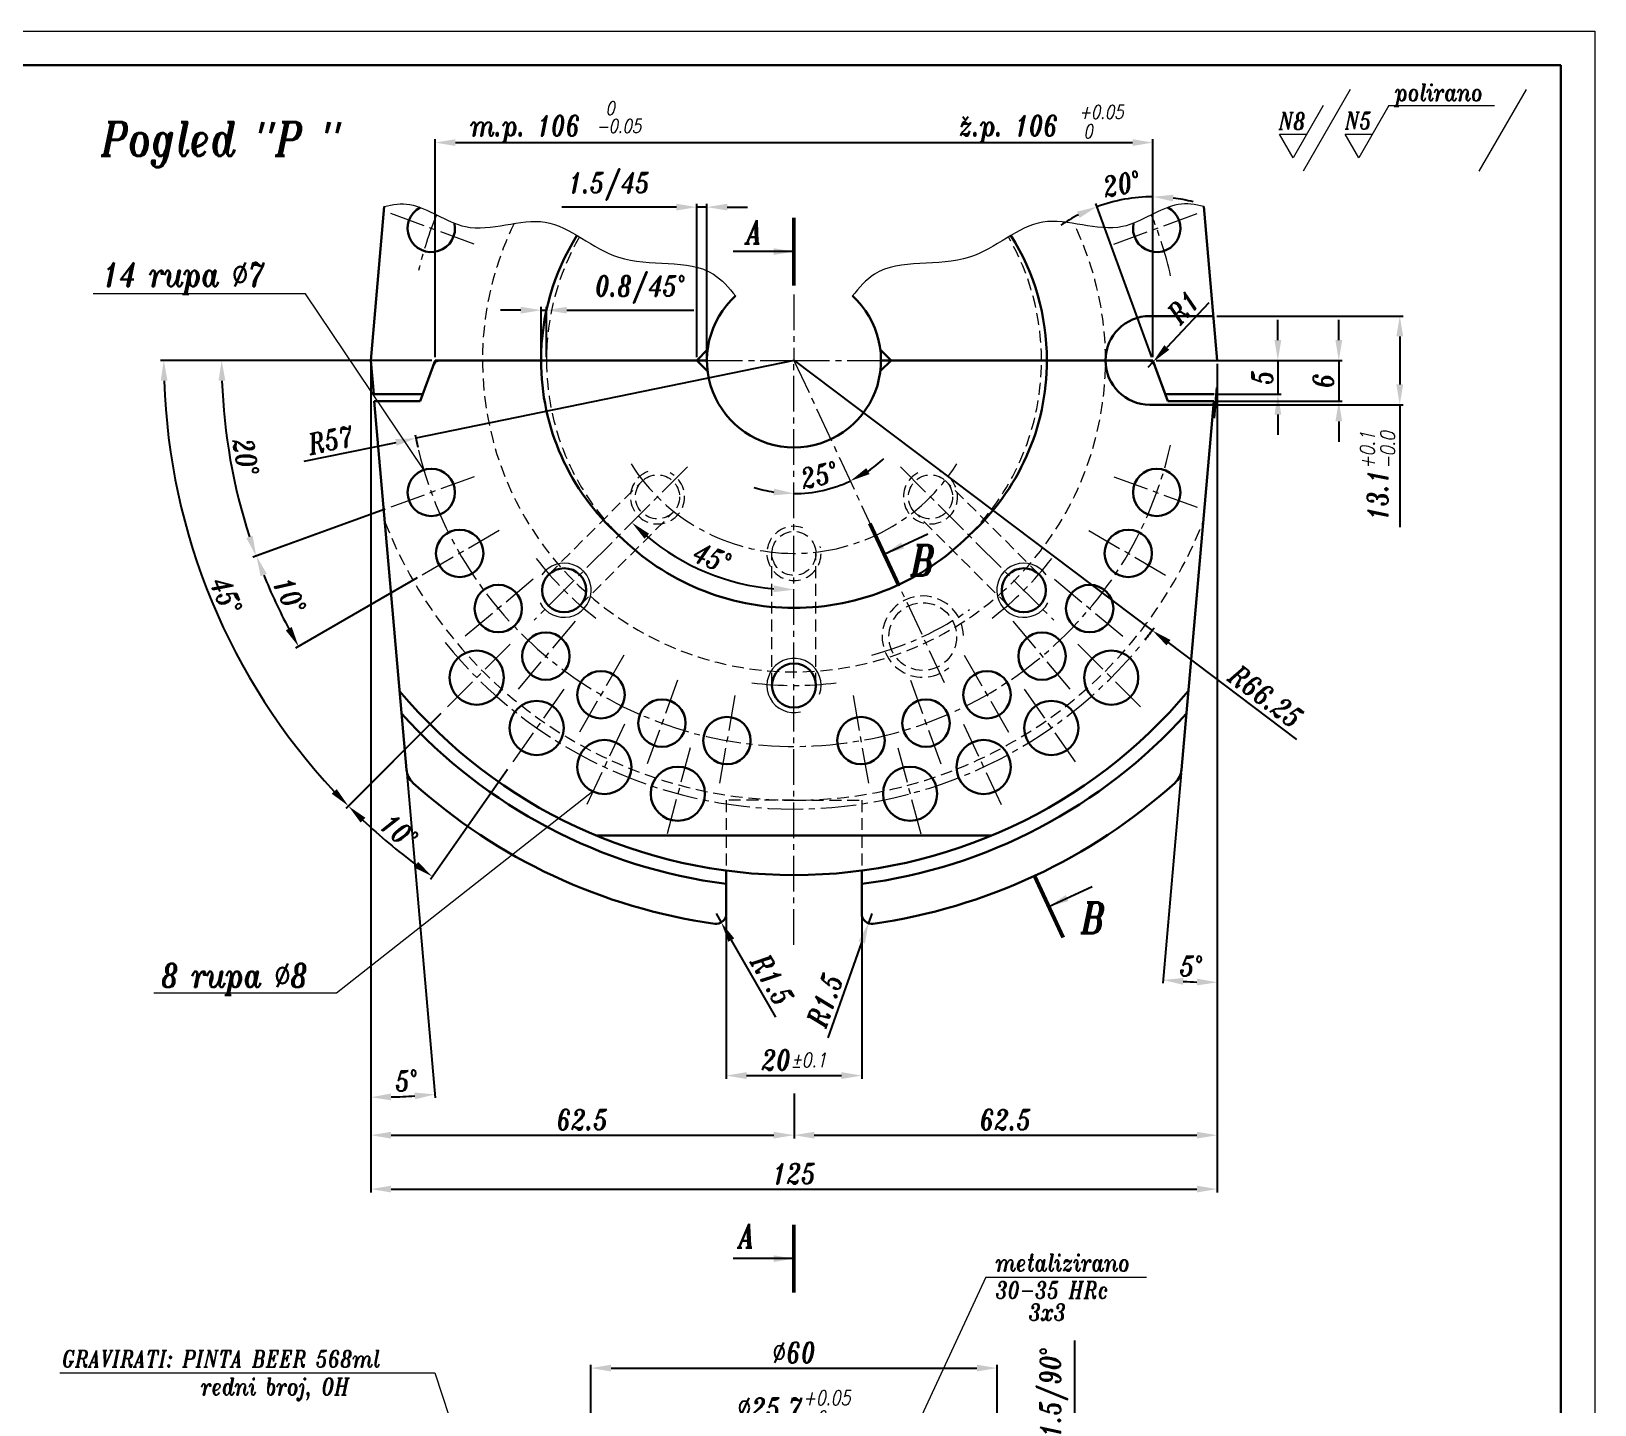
# Model space of a CAD drawing. Extents: x -234 to 1000, y -95 to 506.
# Drawn here: x 200.6 to 431.5, y 303.7 to 506.5 of the extents above; entities that cross this region are included whole.
import ezdxf

# ---------------------------------------------------------------- set-up
doc = ezdxf.new("R2010")
doc.units = 0
doc.header["$LTSCALE"] = 7
doc.header["$MEASUREMENT"] = 0
doc.linetypes.add('CENTER2', pattern=[1.125, 0.75, -0.125, 0.125, -0.125])
doc.linetypes.add('HIDDEN', pattern=[0.375, 0.25, -0.125])
doc.layers.get('0').update_dxf_attribs({"linetype": 'CONTINUOUS', "lineweight": 15})
for name, color, linetype, lineweight in [('1', 1, 'CENTER2', 15), ('2', 2, 'HIDDEN', 15), ('3', 3, 'CONTINUOUS', 30), ('4', 5, 'CONTINUOUS', 50)]:
    doc.layers.add(name, color=color, linetype=linetype, lineweight=lineweight)
doc.styles.add('ITALICT', font='ITALICT.shx', dxfattribs={"width": 0.8, "height": 3})
doc.dimstyles.get("Standard").update_dxf_attribs({"dimtxt": 3, "dimasz": 3, "dimexe": 0.5, "dimexo": 0.5, "dimgap": 0.8, "dimtad": 1, "dimdsep": 46, "dimtxsty": 'ITALICT', "dimcen": 0.09, "dimazin": 2, "dimtfac": 1, "dimtmove": 0, "dimatfit": 3, "dimfxl": 1, "dimtolj": 1, "dimtzin": 0, "dimarcsym": 0})

# ---------------------------------------------------------------- blocks, each defined once
blk = doc.blocks.new('*D5')
at = {"color": 0, "lineweight": -2, "transparency": 16777216}
for p, q in [((272.91, 465.28), (269.91, 465.28)), ((275.91, 458.36), (275.91, 465.78)), ((275.91, 465.28), (276.71, 465.28)), ((276.71, 458.36), (276.71, 465.78)), ((279.71, 465.28), (298.48, 465.28))]:
    blk.add_line(p, q, dxfattribs=at)
at = {"color": 0, "transparency": 16777216}
for points in [[(272.91, 465.78), (272.91, 464.78), (275.91, 465.28)], [(279.71, 465.78), (279.71, 464.78), (276.71, 465.28)]]:
    blk.add_solid(points, dxfattribs=at)
at = {"color": 0, "transparency": 16777216, "insert": (290.59, 468.37), "char_height": 3, "attachment_point": 5, "style": 'ITALICT'}
blk.add_mtext('\\A1;0.8/45%%d', dxfattribs=at)
blk = doc.blocks.new('*D6')
at = {"color": 0, "lineweight": -2, "transparency": 16777216}
for p, q in [((295.9, 480.5), (278.96, 480.5)), ((298.9, 458.36), (298.9, 481)), ((300.41, 480.5), (298.9, 480.5)), ((300.41, 458.36), (300.41, 481)), ((303.41, 480.5), (306.41, 480.5))]:
    blk.add_line(p, q, dxfattribs=at)
at = {"color": 0, "transparency": 16777216}
for points in [[(295.9, 481), (295.9, 480), (298.9, 480.5)], [(303.41, 481), (303.41, 480), (300.41, 480.5)]]:
    blk.add_solid(points, dxfattribs=at)
at = {"color": 0, "transparency": 16777216, "insert": (285.93, 483.59), "char_height": 3, "attachment_point": 5, "style": 'ITALICT'}
blk.add_mtext('\\A1;1.5/45', dxfattribs=at)
blk = doc.blocks.new('*D7')
at = {"color": 0, "lineweight": -2, "transparency": 16777216}
for p, q in [((384.71, 460.86), (384.71, 463.86)), ((366.76, 457.86), (385.21, 457.86)), ((384.71, 457.86), (384.71, 452.86)), ((375.82, 452.86), (385.21, 452.86)), ((384.71, 449.86), (384.71, 446.86))]:
    blk.add_line(p, q, dxfattribs=at)
at = {"color": 0, "transparency": 16777216}
for points in [[(384.21, 460.86), (385.21, 460.86), (384.71, 457.86)], [(384.21, 449.86), (385.21, 449.86), (384.71, 452.86)]]:
    blk.add_solid(points, dxfattribs=at)
at = {"color": 0, "transparency": 16777216, "insert": (382.41, 455.36), "char_height": 3, "attachment_point": 5, "rotation": 90, "style": 'ITALICT'}
blk.add_mtext('\\A1;5', dxfattribs=at)
blk = doc.blocks.new('*D8')
at = {"color": 0, "lineweight": -2, "transparency": 16777216}
for p, q in [((393.71, 460.86), (393.71, 463.86)), ((366.76, 457.86), (394.21, 457.86)), ((393.71, 457.86), (393.71, 451.86)), ((375.73, 451.86), (394.21, 451.86)), ((393.71, 448.86), (393.71, 445.86))]:
    blk.add_line(p, q, dxfattribs=at)
at = {"color": 0, "transparency": 16777216}
for points in [[(393.21, 460.86), (394.21, 460.86), (393.71, 457.86)], [(393.21, 448.86), (394.21, 448.86), (393.71, 451.86)]]:
    blk.add_solid(points, dxfattribs=at)
at = {"color": 0, "transparency": 16777216, "insert": (391.41, 454.86), "char_height": 3, "attachment_point": 5, "rotation": 90, "style": 'ITALICT'}
blk.add_mtext('\\A1;6', dxfattribs=at)
blk = doc.blocks.new('*D9')
at = {"color": 0, "lineweight": -2, "transparency": 16777216}
for p, q in [((250.76, 418.15), (250.76, 348.56)), ((256.09, 396.93), (260.28, 348.98))]:
    blk.add_line(p, q, dxfattribs=at)
blk.add_arc((250.76, 457.86), 108.8, 271.5799, 273.4201, dxfattribs=at)
at = {"color": 0, "transparency": 16777216}
for points in [[(253.76, 348.61), (253.75, 349.61), (250.76, 349.06)], [(257.21, 349.76), (257.28, 348.76), (260.24, 349.48)]]:
    blk.add_solid(points, dxfattribs=at)
at = {"color": 0, "transparency": 16777216, "insert": (256.08, 351.5), "char_height": 3, "attachment_point": 5, "rotation": 2.8646, "style": 'ITALICT'}
blk.add_mtext('\\A1;5°', dxfattribs=at)
blk = doc.blocks.new('*D10')
at = {"color": 0, "lineweight": -2, "transparency": 16777216}
for p, q in [((375.76, 418.01), (375.76, 365.53)), ((370.43, 396.93), (367.71, 365.89))]:
    blk.add_line(p, q, dxfattribs=at)
blk.add_arc((375.76, 457.86), 91.83, 266.8719, 268.1281, dxfattribs=at)
at = {"color": 0, "transparency": 16777216}
for points in [[(370.71, 365.67), (370.78, 366.67), (367.75, 366.38)], [(372.76, 366.58), (372.75, 365.58), (375.76, 366.03)]]:
    blk.add_solid(points, dxfattribs=at)
at = {"color": 0, "transparency": 16777216, "insert": (371.97, 368.41), "char_height": 3, "attachment_point": 5, "rotation": 357.5793, "style": 'ITALICT'}
blk.add_mtext('\\A1;5°', dxfattribs=at)
blk = doc.blocks.new('*D11')
at = {"color": 0, "lineweight": -2, "transparency": 16777216}
for p, q in [((250.76, 457.36), (250.76, 342.96)), ((313.26, 349.64), (313.26, 342.96)), ((253.76, 343.46), (310.26, 343.46))]:
    blk.add_line(p, q, dxfattribs=at)
at = {"color": 0, "transparency": 16777216}
for points in [[(253.76, 343.96), (253.76, 342.96), (250.76, 343.46)], [(310.26, 343.96), (310.26, 342.96), (313.26, 343.46)]]:
    blk.add_solid(points, dxfattribs=at)
at = {"color": 0, "transparency": 16777216, "insert": (282.01, 345.76), "char_height": 3, "attachment_point": 5, "style": 'ITALICT'}
blk.add_mtext('\\A1;62.5', dxfattribs=at)
blk = doc.blocks.new('*D12')
at = {"color": 0, "lineweight": -2, "transparency": 16777216}
for p, q in [((375.76, 381.53), (375.76, 342.96)), ((313.26, 349.64), (313.26, 342.96)), ((316.26, 343.46), (372.76, 343.46))]:
    blk.add_line(p, q, dxfattribs=at)
at = {"color": 0, "transparency": 16777216}
for points in [[(316.26, 343.96), (316.26, 342.96), (313.26, 343.46)], [(372.76, 343.96), (372.76, 342.96), (375.76, 343.46)]]:
    blk.add_solid(points, dxfattribs=at)
at = {"color": 0, "transparency": 16777216, "insert": (344.51, 345.76), "char_height": 3, "attachment_point": 5, "style": 'ITALICT'}
blk.add_mtext('\\A1;62.5', dxfattribs=at)
blk = doc.blocks.new('*D13')
at = {"color": 0, "lineweight": -2, "transparency": 16777216}
for p, q in [((250.76, 457.36), (250.76, 335)), ((375.76, 457.36), (375.76, 335)), ((253.76, 335.5), (372.76, 335.5))]:
    blk.add_line(p, q, dxfattribs=at)
at = {"color": 0, "transparency": 16777216}
for points in [[(253.76, 336), (253.76, 335), (250.76, 335.5)], [(372.76, 336), (372.76, 335), (375.76, 335.5)]]:
    blk.add_solid(points, dxfattribs=at)
at = {"color": 0, "transparency": 16777216, "insert": (313.26, 337.8), "char_height": 3, "attachment_point": 5, "style": 'ITALICT'}
blk.add_mtext('\\A1;125', dxfattribs=at)
blk = doc.blocks.new('*D14')
at = {"color": 0, "lineweight": -2, "transparency": 16777216}
for p, q in [((300.41, 291.53), (300.41, 300.4)), ((326.11, 291.53), (326.11, 300.4)), ((303.41, 299.9), (323.11, 299.9))]:
    blk.add_line(p, q, dxfattribs=at)
at = {"color": 0, "transparency": 16777216}
for points in [[(303.41, 300.4), (303.41, 299.4), (300.41, 299.9)], [(323.11, 300.4), (323.11, 299.4), (326.11, 299.9)]]:
    blk.add_solid(points, dxfattribs=at)
at = {"color": 0, "transparency": 16777216, "insert": (313.26, 303.19), "char_height": 3, "attachment_point": 5, "style": 'ITALICT'}
blk.add_mtext('\\A1;%%c25.7{}{\\H0.71x;\\C3;\\S+0.05^ -0;}', dxfattribs=at)
blk = doc.blocks.new('*D38')
at = {"color": 0, "lineweight": -2, "transparency": 16777216}
for p, q in [((283.26, 290.83), (283.26, 309.57)), ((343.26, 290.83), (343.26, 309.57)), ((286.26, 309.07), (340.26, 309.07))]:
    blk.add_line(p, q, dxfattribs=at)
at = {"color": 0, "transparency": 16777216}
for points in [[(286.26, 309.57), (286.26, 308.57), (283.26, 309.07)], [(340.26, 309.57), (340.26, 308.57), (343.26, 309.07)]]:
    blk.add_solid(points, dxfattribs=at)
at = {"color": 0, "transparency": 16777216, "insert": (313.26, 311.37), "char_height": 3, "attachment_point": 5, "style": 'ITALICT'}
blk.add_mtext('\\A1;%%c60', dxfattribs=at)
blk = doc.blocks.new('*D39')
at = {"color": 0, "lineweight": -2, "transparency": 16777216}
for p, q in [((354.72, 294.83), (354.72, 313.14)), ((354.72, 290.33), (354.72, 291.83)), ((343.76, 290.33), (355.22, 290.33)), ((354.72, 287.33), (354.72, 284.33))]:
    blk.add_line(p, q, dxfattribs=at)
at = {"color": 0, "transparency": 16777216}
for points in [[(354.22, 294.83), (355.22, 294.83), (354.72, 291.83)], [(354.22, 287.33), (355.22, 287.33), (354.72, 290.33)]]:
    blk.add_solid(points, dxfattribs=at)
at = {"color": 0, "transparency": 16777216, "insert": (351.63, 305.48), "char_height": 3, "attachment_point": 5, "rotation": 90, "style": 'ITALICT'}
blk.add_mtext('\\A1;1.5/90%%D', dxfattribs=at)
blk = doc.blocks.new('*D71')
at = {"color": 0, "lineweight": -2, "transparency": 16777216}
for p, q in [((301.76, 376.17), (302.51, 374.87)), ((310.6, 360.87), (304.01, 372.27))]:
    blk.add_line(p, q, dxfattribs=at)
at = {"color": 0, "transparency": 16777216}
blk.add_solid([(304.44, 372.52), (303.57, 372.02), (302.51, 374.87)], dxfattribs=at)
at = {"color": 0, "transparency": 16777216, "insert": (310.04, 366.42), "char_height": 3, "attachment_point": 5, "rotation": 300.0226, "style": 'ITALICT'}
blk.add_mtext('\\A1;R1.5', dxfattribs=at)
blk = doc.blocks.new('*D72')
at = {"color": 0, "lineweight": -2, "transparency": 16777216}
for p, q in [((303.26, 375.67), (303.26, 351.76)), ((323.26, 375.67), (323.26, 351.76)), ((306.26, 352.26), (320.26, 352.26))]:
    blk.add_line(p, q, dxfattribs=at)
at = {"color": 0, "transparency": 16777216}
for points in [[(306.26, 352.76), (306.26, 351.76), (303.26, 352.26)], [(320.26, 352.76), (320.26, 351.76), (323.26, 352.26)]]:
    blk.add_solid(points, dxfattribs=at)
at = {"color": 0, "transparency": 16777216, "insert": (313.26, 354.56), "char_height": 3, "attachment_point": 5, "style": 'ITALICT'}
blk.add_mtext('\\A1;20{}{\\H0.71x;\\C3;%%p0.1}', dxfattribs=at)
blk = doc.blocks.new('*D73')
at = {"color": 0, "lineweight": -2, "transparency": 16777216}
for p, q in [((324.76, 376.17), (324.26, 374.76)), ((318.32, 357.86), (323.26, 371.93))]:
    blk.add_line(p, q, dxfattribs=at)
at = {"color": 0, "transparency": 16777216}
blk.add_solid([(322.79, 372.09), (323.73, 371.76), (324.26, 374.76)], dxfattribs=at)
at = {"color": 0, "transparency": 16777216, "insert": (317.83, 363.42), "char_height": 3, "attachment_point": 5, "rotation": 70.6253, "style": 'ITALICT'}
blk.add_mtext('\\A1;R1.5', dxfattribs=at)
blk = doc.blocks.new('*D78')
at = {"color": 0, "lineweight": -2, "transparency": 16777216}
for p, q in [((313.26, 457.86), (366.17, 417.99)), ((387.51, 401.91), (368.56, 416.19))]:
    blk.add_line(p, q, dxfattribs=at)
blk.add_arc((313.26, 457.86), 66.25, 321.4891, 323.4317, dxfattribs=at)
at = {"color": 0, "transparency": 16777216}
blk.add_solid([(368.86, 416.59), (368.26, 415.79), (366.17, 417.99)], dxfattribs=at)
at = {"color": 0, "transparency": 16777216, "insert": (382.92, 408.25), "char_height": 3, "attachment_point": 5, "rotation": 322.9993, "style": 'ITALICT'}
blk.add_mtext('\\A1;R66.25', dxfattribs=at)
blk = doc.blocks.new('*D80')
at = {"color": 0, "lineweight": -2, "transparency": 16777216}
blk.add_arc((313.26, 457.86), 33.86, 230.0784, 264.9216, dxfattribs=at)
at = {"color": 0, "transparency": 16777216}
for points in [[(291.19, 431.53), (291.87, 432.27), (289.31, 433.92)], [(310.28, 424.64), (310.24, 423.64), (313.26, 424.01)]]:
    blk.add_solid(points, dxfattribs=at)
at = {"color": 0, "transparency": 16777216, "insert": (301.18, 428.71), "char_height": 3, "attachment_point": 5, "rotation": 337.5, "style": 'ITALICT'}
blk.add_mtext('\\A1;45°', dxfattribs=at)
blk = doc.blocks.new('*D81')
at = {"color": 0, "lineweight": -2, "transparency": 16777216}
for p, q in [((313.26, 457.86), (257.43, 446.37)), ((240.95, 442.98), (254.49, 445.76))]:
    blk.add_line(p, q, dxfattribs=at)
blk.add_arc((313.26, 457.86), 57, 191.1324, 192.9601, dxfattribs=at)
at = {"color": 0, "transparency": 16777216}
blk.add_solid([(254.39, 446.25), (254.59, 445.27), (257.43, 446.37)], dxfattribs=at)
at = {"color": 0, "transparency": 16777216, "insert": (244.86, 446.13), "char_height": 3, "attachment_point": 5, "rotation": 11.635, "style": 'ITALICT'}
blk.add_mtext('\\A1;R57', dxfattribs=at)
blk = doc.blocks.new('*D82')
at = {"color": 0, "lineweight": -2, "transparency": 16777216}
for p, q in [((259.76, 457.86), (219.7, 457.86)), ((261.11, 405.72), (247.11, 391.71))]:
    blk.add_line(p, q, dxfattribs=at)
blk.add_arc((313.26, 457.86), 93.05, 181.8473, 223.1527, dxfattribs=at)
at = {"color": 0, "transparency": 16777216}
for points in [[(219.75, 454.86), (220.75, 454.87), (220.2, 457.86)], [(245.73, 394.57), (245.01, 393.87), (247.46, 392.07)]]:
    blk.add_solid(points, dxfattribs=at)
at = {"color": 0, "transparency": 16777216, "insert": (229.41, 423.14), "char_height": 3, "attachment_point": 5, "rotation": 292.5, "style": 'ITALICT'}
blk.add_mtext('\\A1;45°', dxfattribs=at)
blk = doc.blocks.new('*D83')
at = {"color": 0, "lineweight": -2, "transparency": 16777216}
for p, q in [((252.88, 435.89), (233.41, 428.8)), ((257.61, 425.74), (239.67, 415.38))]:
    blk.add_line(p, q, dxfattribs=at)
blk.add_arc((313.26, 457.86), 84.47, 202.035, 207.965, dxfattribs=at)
at = {"color": 0, "transparency": 16777216}
for points in [[(234.49, 426), (235.42, 426.35), (233.88, 428.98)], [(239.09, 418.5), (238.21, 418.01), (240.1, 415.63)]]:
    blk.add_solid(points, dxfattribs=at)
at = {"color": 0, "transparency": 16777216, "insert": (238.79, 423.14), "char_height": 3, "attachment_point": 5, "rotation": 295, "style": 'ITALICT'}
blk.add_mtext('\\A1;10°', dxfattribs=at)
blk = doc.blocks.new('*D84')
at = {"color": 0, "lineweight": -2, "transparency": 16777216}
for p, q in [((259.76, 457.86), (228.24, 457.86)), ((252.88, 435.89), (233.37, 428.79))]:
    blk.add_line(p, q, dxfattribs=at)
blk.add_arc((313.26, 457.86), 84.52, 182.0339, 197.9661, dxfattribs=at)
at = {"color": 0, "transparency": 16777216}
for points in [[(228.29, 454.86), (229.29, 454.87), (228.74, 457.86)], [(233.33, 431.96), (232.39, 431.63), (233.84, 428.96)]]:
    blk.add_solid(points, dxfattribs=at)
at = {"color": 0, "transparency": 16777216, "insert": (232.29, 443.59), "char_height": 3, "attachment_point": 5, "rotation": 280, "style": 'ITALICT'}
blk.add_mtext('\\A1;20°', dxfattribs=at)
blk = doc.blocks.new('*D85')
at = {"color": 0, "lineweight": -2, "transparency": 16777216}
for p, q in [((261.11, 405.72), (247.1, 391.71)), ((270.95, 397.45), (259.6, 381.23))]:
    blk.add_line(p, q, dxfattribs=at)
blk.add_arc((313.26, 457.86), 93.06, 226.8472, 233.1528, dxfattribs=at)
at = {"color": 0, "transparency": 16777216}
for points in [[(249.26, 389.62), (249.96, 390.34), (247.46, 392.06)], [(257.75, 383.8), (257.16, 382.99), (259.88, 381.64)]]:
    blk.add_solid(points, dxfattribs=at)
at = {"color": 0, "transparency": 16777216, "insert": (254.92, 388.34), "char_height": 3, "attachment_point": 5, "rotation": 320, "style": 'ITALICT'}
blk.add_mtext('\\A1;10°', dxfattribs=at)
blk = doc.blocks.new('*D87')
at = {"color": 0, "lineweight": -2, "transparency": 16777216}
for start, end in [(303.752, 312.5041), (252.4959, 261.248), (270, 295)]:
    blk.add_arc((313.26, 457.86), 19.66, start, end, dxfattribs=at)
at = {"color": 0, "transparency": 16777216}
for points in [[(324.42, 441.08), (323.93, 441.96), (321.56, 440.05)], [(310.3, 438.93), (310.23, 437.94), (313.26, 438.21)]]:
    blk.add_solid(points, dxfattribs=at)
at = {"color": 0, "transparency": 16777216, "insert": (317.01, 440.92), "char_height": 3, "attachment_point": 5, "rotation": 12.5, "style": 'ITALICT'}
blk.add_mtext('\\A1;25°', dxfattribs=at)
blk = doc.blocks.new('*D89')
at = {"color": 0, "lineweight": -2, "transparency": 16777216}
for p, q in [((260.26, 458.36), (260.26, 490.53)), ((263.26, 490.03), (363.26, 490.03)), ((366.26, 458.36), (366.26, 490.53))]:
    blk.add_line(p, q, dxfattribs=at)
at = {"color": 0, "transparency": 16777216}
for points in [[(263.26, 490.53), (263.26, 489.53), (260.26, 490.03)], [(363.26, 490.53), (363.26, 489.53), (366.26, 490.03)]]:
    blk.add_solid(points, dxfattribs=at)
blk = doc.blocks.new('*D90')
at = {"color": 0, "lineweight": -2, "transparency": 16777216}
for p, q in [((366.26, 458.86), (366.26, 482.52)), ((366.09, 458.33), (357.82, 481.04))]:
    blk.add_line(p, q, dxfattribs=at)
for start, end in [(90, 110), (75.7601, 82.8801), (117.1199, 124.2399)]:
    blk.add_arc((366.26, 457.86), 24.16, start, end, dxfattribs=at)
at = {"color": 0, "transparency": 16777216}
for points in [[(355.04, 479.82), (355.44, 478.91), (357.99, 480.57)], [(369.22, 481.34), (369.28, 482.33), (366.26, 482.02)]]:
    blk.add_solid(points, dxfattribs=at)
at = {"color": 0, "transparency": 16777216, "insert": (361.66, 483.92), "char_height": 3, "attachment_point": 5, "rotation": 10, "style": 'ITALICT'}
blk.add_mtext('\\A1;20°', dxfattribs=at)
blk = doc.blocks.new('*D91')
at = {"color": 0, "lineweight": -2, "transparency": 16777216}
for p, q in [((374.53, 466.35), (368.3, 459.77)), ((365.56, 456.86), (366.24, 457.59))]:
    blk.add_line(p, q, dxfattribs=at)
at = {"color": 0, "transparency": 16777216}
blk.add_solid([(367.94, 460.11), (368.67, 459.43), (366.24, 457.59)], dxfattribs=at)
at = {"color": 0, "transparency": 16777216, "insert": (370.78, 465.73), "char_height": 3, "attachment_point": 5, "rotation": 46.5881, "style": 'ITALICT'}
blk.add_mtext('\\A1;R1', dxfattribs=at)
blk = doc.blocks.new('*D95')
at = {"color": 0, "lineweight": -2, "transparency": 16777216}
for p, q in [((375.68, 464.41), (403.21, 464.41)), ((402.71, 461.41), (402.71, 454.31)), ((375.68, 451.31), (403.21, 451.31)), ((402.71, 451.31), (402.71, 433.22))]:
    blk.add_line(p, q, dxfattribs=at)
at = {"color": 0, "transparency": 16777216}
for points in [[(402.21, 461.41), (403.21, 461.41), (402.71, 464.41)], [(402.21, 454.31), (403.21, 454.31), (402.71, 451.31)]]:
    blk.add_solid(points, dxfattribs=at)
at = {"color": 0, "transparency": 16777216, "insert": (399.43, 440.77), "char_height": 3, "attachment_point": 5, "rotation": 90, "style": 'ITALICT'}
blk.add_mtext('\\A1;13.1{}{\\H0.71x;\\C3;\\S+0.1^ -0.0;}', dxfattribs=at)

msp = doc.modelspace()

# ---------------------------------------------------------------- linework, layer by layer
for p, q in [((11.4997, 506.465), (431.4997, 506.465)), ((431.4997, 506.465), (431.4997, -94.1371)), ((395.4085, 497.8472), (388.4458, 485.7876)), ((421.3667, 497.8472), (414.4041, 485.7876)), ((391.4161, 495.5105), (386.958, 487.7888)), ((401.1053, 495.5105), (396.6472, 487.7888)), ((401.1053, 495.5105), (416.6824, 495.5105)), ((384.9544, 491.259), (388.9615, 491.259)), ((386.958, 487.7888), (384.9544, 491.259)), ((394.6436, 491.259), (398.6507, 491.259)), ((396.6472, 487.7888), (394.6436, 491.259)), ((241.1145, 467.6984), (209.7765, 467.6984)), ((258.5981, 441.694), (241.1145, 467.6984)), ((250.7561, 457.865), (250.7561, 418.6483)), ((375.7561, 454.3523), (375.7561, 414.9993)), ((283.5671, 394.1969), (245.7004, 364.4081)), ((245.7004, 364.4081), (218.7365, 364.4081)), ((341.5993, 322.4954), (327.3228, 291.8253)), ((341.5993, 322.4954), (365.3201, 322.4954)), ((204.8304, 308.3703), (260.2041, 308.3703)), ((260.2041, 308.3703), (265.6926, 291.8253))]:
    msp.add_line(p, q)
for centre, start, end in [((279.315, 423.9238), 207.865895, 144.963168), ((347.1972, 423.9238), 35.036832, 332.134105), ((313.2561, 409.865), 341.325184, 283.935126)]:
    msp.add_arc(centre, 4, start, end)
for points in [[(252.7422, 480.5667), (254.0146, 480.931), (258.0521, 481.4069), (265.3685, 475.3038), (277.1506, 480.946), (287.2186, 470.3957), (299.4295, 473.4732), (303.6545, 468.61), (304.659, 467.3481)], [(373.7699, 480.5667), (372.4976, 480.931), (368.4601, 481.4069), (361.1436, 475.3038), (349.3616, 480.946), (339.2936, 470.3957), (327.0826, 473.4732), (322.8576, 468.61), (321.8532, 467.3481)]]:
    msp.add_open_spline(points, degree=3, knots=[6.18877412, 6.18877412, 6.18877412, 6.18877412, 10.19233428, 19.02754614, 30.83272001, 42.82688375, 57.10100396, 61.74519363, 61.74519363, 61.74519363, 61.74519363])
at = {"layer": '1'}
for p, q in [((266.0365, 475.0515), (253.3507, 479.6688)), ((360.4756, 475.0515), (373.1615, 479.6688)), ((313.2561, 467.5896), (313.2561, 457.865)), ((300.4061, 457.865), (313.2561, 457.865)), ((313.2561, 371.5716), (313.2561, 457.865)), ((313.2561, 457.865), (326.1061, 457.865)), ((313.2561, 457.865), (335.6548, 409.8307)), ((297.523, 442.1318), (274.8955, 419.5044)), ((328.9892, 442.1318), (351.6166, 419.5044)), ((266.0365, 440.6785), (253.3507, 436.0612)), ((360.4756, 440.6785), (373.1615, 436.0612)), ((269.7383, 432.74), (258.047, 425.99)), ((356.7739, 432.74), (368.4652, 425.99)), ((274.7623, 425.5649), (264.4207, 416.8873)), ((351.7498, 425.5649), (362.0914, 416.8873)), ((280.956, 419.3712), (272.2784, 409.0296)), ((345.5562, 419.3712), (354.2338, 409.0296)), ((271.36, 415.9689), (261.4605, 406.0694)), ((355.1522, 415.9689), (365.0516, 406.0694)), ((288.1311, 414.3472), (281.3811, 402.6559)), ((338.3811, 414.3472), (345.1311, 402.6559)), ((279.2717, 409.3302), (271.2416, 397.8621)), ((296.0696, 410.6454), (291.4523, 397.9596)), ((330.4426, 410.6454), (335.0599, 397.9596)), ((347.2405, 409.3302), (355.2705, 397.8621)), ((304.5303, 408.3784), (302.186, 395.0835)), ((321.9819, 408.3784), (324.3261, 395.0835)), ((288.2159, 404.1662), (282.2993, 391.4779)), ((338.2962, 404.1662), (344.0843, 391.7535)), ((297.921, 400.6339), (294.2976, 387.1109)), ((328.5911, 400.6339), (332.2146, 387.1109))]:
    msp.add_line(p, q, dxfattribs=at)
for radius, start, end in [(57, 157.848832, 166.537272), (57, 12.670261, 22.151168), (57, 193.462728, 347.329739), (28.5, 212.409821, 327.590179), (48, 217.534332, 232.465668), (48, 307.534332, 322.465668), (45, 284.800622, 305.199378), (66.25, 218.943287, 321.056713), (48, 262.534332, 277.465668)]:
    msp.add_arc((313.2561, 457.865), radius, start, end, dxfattribs=at)
at = {"layer": '2'}
for p, q in [((277.0947, 426.2998), (290.9369, 440.142)), ((349.4174, 426.2998), (335.5753, 440.142)), ((281.6909, 421.7036), (295.5331, 435.5458)), ((344.8212, 421.7036), (330.9791, 435.5458)), ((310.0061, 409.9751), (310.0061, 429.5509)), ((316.5061, 409.9751), (316.5061, 429.5509)), ((303.2561, 392.915), (303.2561, 382.5257)), ((313.2561, 392.915), (303.2561, 392.915)), ((313.2561, 392.915), (323.2561, 392.915)), ((323.2561, 392.915), (323.2561, 382.5257))]:
    msp.add_line(p, q, dxfattribs=at)
for centre, radius in [((293.1035, 437.7124), 3.25), ((333.4086, 437.7124), 3.25), ((313.2561, 429.365), 3.25), ((332.2739, 417.0811), 5)]:
    msp.add_circle(centre, radius, dxfattribs=at)
for centre, radius, start, end in [((313.2561, 457.865), 46, 153.920704, 26.079296), ((313.2561, 457.865), 36.55, 150.059777, 180.000005), ((313.2561, 457.865), 36.55, 359.999995, 29.940223), ((313.2561, 457.865), 36.55, 179.999995, 224.999994), ((313.2561, 457.865), 36.55, 315.000002, 0.000001), ((293.1035, 437.7124), 4, 111.211658, 62.343815), ((333.4086, 437.7124), 4, 117.656185, 68.788342), ((313.2561, 457.865), 64.95, 201.540868, 338.459132), ((313.2561, 429.365), 4, 70.961933, 14.886469), ((332.2739, 417.0811), 6, 1.763258, 309.79535)]:
    msp.add_arc(centre, radius, start, end, dxfattribs=at)
at = {"layer": '3'}
for p, q in [((31.4997, 501.465), (426.4997, 501.465)), ((426.4997, 501.465), (426.4997, -89.1371)), ((252.7422, 480.5667), (250.7561, 457.865)), ((373.7699, 480.5667), (375.7561, 457.865)), ((365.8061, 464.415), (375.183, 464.415)), ((298.9045, 457.865), (300.5063, 459.4668)), ((327.6077, 457.865), (326.0058, 459.4668)), ((251.1935, 452.865), (250.7561, 457.865)), ((260.2561, 457.865), (258.0723, 451.865)), ((300.4061, 457.865), (260.2561, 457.865)), ((298.9045, 457.865), (300.5063, 456.2631)), ((327.6077, 457.865), (326.0058, 456.2631)), ((326.1061, 457.865), (366.2561, 457.865)), ((366.2561, 457.865), (368.4399, 451.865)), ((258.4362, 452.865), (251.1935, 452.865)), ((368.0759, 452.865), (375.3186, 452.865)), ((375.3186, 449.3523), (375.7123, 453.8523)), ((256.0434, 397.4309), (251.281, 451.865)), ((258.0723, 451.865), (251.281, 451.865)), ((365.8061, 451.315), (375.183, 451.315)), ((368.4399, 451.865), (375.2312, 451.865)), ((370.4688, 397.4309), (375.2311, 451.865)), ((284.0161, 387.715), (342.4961, 387.715)), ((303.2561, 376.1704), (303.2561, 382.5257)), ((323.2561, 376.1704), (323.2561, 382.5257))]:
    msp.add_line(p, q, dxfattribs=at)
for centre, radius in [((259.6936, 438.3698), 3.5), ((366.8186, 438.3698), 3.5), ((263.8926, 429.365), 3.5), ((362.6195, 429.365), 3.5), ((279.315, 423.9238), 3.25), ((347.1972, 423.9238), 3.25), ((269.5915, 421.2261), 3.5), ((356.9206, 421.2261), 3.5), ((276.6172, 414.2004), 3.5), ((349.895, 414.2004), 3.5), ((266.4103, 411.0192), 4), ((360.1019, 411.0192), 4), ((284.7561, 408.5015), 3.5), ((313.2561, 409.865), 3.25), ((341.7561, 408.5015), 3.5), ((275.2566, 403.5962), 4), ((293.7609, 404.3025), 3.5), ((332.7512, 404.3025), 3.5), ((351.2555, 403.5962), 4), ((303.3581, 401.7309), 3.5), ((323.154, 401.7309), 3.5), ((285.2576, 397.8221), 4), ((341.2545, 397.8221), 4), ((296.1093, 393.8724), 4), ((330.4028, 393.8724), 4)]:
    msp.add_circle(centre, radius, dxfattribs=at)
for centre, radius, start, end in [((259.6936, 477.3601), 3.5, 118.012771, 12.606656), ((366.8186, 477.3601), 3.5, 167.393344, 61.987229), ((310.6868, 457.865), 34.7807, 147.935389, 180), ((315.8253, 457.865), 34.7807, 359.999997, 32.064607), ((313.2561, 457.865), 12.85, 132.194324, 47.805676), ((365.8061, 457.865), 6.55, 90, 270), ((260.9563, 456.865), 1, 89.999994, 160), ((310.6868, 457.865), 34.7807, 179.999996, 227.994153), ((315.8253, 457.865), 34.7807, 312.005843, 360), ((365.5559, 456.865), 1, 20, 90), ((313.2561, 457.865), 76, 219.991307, 320.008693), ((313.2561, 457.865), 77.95, 221.98958, 262.629363), ((313.2561, 457.865), 77.95, 277.370637, 318.01042), ((259.032, 397.6924), 3, 185, 227.976639), ((367.4802, 397.6924), 3, 312.023361, 355), ((313.2561, 457.865), 84, 227.976639, 261.987222), ((313.2561, 457.865), 84, 278.012778, 312.023361), ((301.7561, 376.1704), 1.5, 261.987222, 0), ((324.7561, 376.1704), 1.5, 180, 278.012778)]:
    msp.add_arc(centre, radius, start, end, dxfattribs=at)
at = {"layer": '3', "color": 3}
msp.add_arc((313.2561, 457.865), 36.55, 224.999994, 315.000107, dxfattribs=at)
at = {"layer": '4'}
for p, q in [((313.2561, 478.9334), (313.2561, 468.9334)), ((328.7028, 424.7394), (324.4766, 433.8025)), ((352.9822, 372.6721), (348.756, 381.7351)), ((313.2561, 330.2306), (313.2561, 320.2306))]:
    msp.add_line(p, q, dxfattribs=at)

# ---------------------------------------------------------------- texts
at = {"style": 'ITALICT', "width": 0.8}
for s, height, p in [('polirano', 2.5, (401.9899, 496.1786)), ('  0', 2, (283.2252, 494.1071)), ('+0.05', 2, (355.3313, 493.555)), ('N8', 2.5, (384.8603, 491.9571)), ('N5', 2.5, (394.6382, 492.0016)), ('Pogled "P "', 5, (210.9449, 488.0676)), ('m.p. 106', 3, (265.4603, 491.0418)), ('-0.05', 2, (284.1031, 491.4682)), ('ž.p. 106', 3, (337.5546, 491.0418)), ('  0', 2, (353.794, 490.6778)), ('A', 3.5, (306.2121, 475.0588)), ('14 rupa %%C7', 3.5, (211.0791, 468.7996)), ('B', 4.5, (330.4487, 426.081)), ('B', 4.5, (355.6032, 373.3018)), ('8 rupa %%C8', 3.5, (219.8481, 365.2977)), ('A', 3.5, (305.0887, 326.8508)), ('metalizirano', 2.5, (343.0227, 323.3812)), ('30-35 HRc', 2.5, (343.0227, 319.3336)), ('3x3', 2.5, (347.9335, 316.0752)), ('GRAVIRATI: PINTA BEER 568ml', 2.5, (205.2044, 309.1862)), ('redni broj, OH', 2.5, (225.681, 305.0855))]:
    msp.add_text(s, height=height, dxfattribs=at).set_placement(p)

# ---------------------------------------------------------------- dimensions: what is measured, and where the dimension line sits
for base, p1, p2, text, picture, middle in [((366.2561, 490.0276), (260.2561, 457.865), (366.2561, 457.865), ' ', '*D89', (313.2561, 490.0276)), ((298.9045, 480.5002), (300.4061, 457.865), (298.9045, 457.865), '1.5/45', '*D6', (285.933, 483.5859)), ((276.7061, 465.2818), (275.9061, 457.865), (276.7061, 457.865), '0.8/45%%d', '*D5', (290.5918, 468.3675)), ((343.2561, 309.0656), (283.2561, 290.3253), (343.2561, 290.3253), '%%c<>', '*D38', (313.2561, 311.3656))]:
    dim = msp.add_linear_dim(base=base, p1=p1, p2=p2, text=text, dimstyle='Standard')
    dim.commit()
    dim.dimension.update_dxf_attribs({"geometry": picture, "text_midpoint": middle})
for base, line1, line2, picture, middle in [((363.4516, 481.8588), ((366.2561, 457.865), (366.2561, 458.365)), ((366.2561, 457.865), (368.4399, 451.865)), '*D90', (361.6618, 483.9202)), ((223.3751, 433.7814), ((300.4561, 457.865), (260.2561, 457.865)), ((271.36, 415.9689), (261.4605, 406.0694)), '*D82', (229.4125, 423.1358)), ((229.3101, 448.0531), ((300.4561, 457.865), (260.2561, 457.865)), ((266.0365, 440.6785), (253.3507, 436.0612)), '*D84', (232.2877, 443.5881)), ((296.327, 428.543), ((297.523, 442.1318), (274.8955, 419.5044)), ((313.2561, 371.5716), (313.2561, 457.865)), '*D80', (301.1793, 428.709)), ((316.1053, 438.4138), ((313.2561, 371.5716), (313.2561, 457.865)), ((313.2561, 457.865), (335.6548, 409.8307)), '*D87', (317.0132, 440.9177)), ((235.6958, 424.4087), ((269.7383, 432.74), (258.047, 425.99)), ((266.0365, 440.6785), (253.3507, 436.0612)), '*D83', (238.7862, 423.1391)), ((251.3933, 388.3504), ((279.2717, 409.3302), (271.2416, 397.8621)), ((271.36, 415.9689), (261.4605, 406.0694)), '*D85', (254.9197, 388.3424))]:
    dim = msp.add_angular_dim_2l(base=base, line1=line1, line2=line2, dimstyle='Standard')
    dim.commit()
    dim.dimension.update_dxf_attribs({"geometry": picture, "text_midpoint": middle})
for center, mpoint, picture, middle in [((365.5559, 456.865), (366.2431, 457.5914), '*D91', (370.7771, 465.7307)), ((301.7561, 376.1704), (302.5066, 374.8717), '*D71', (310.0446, 366.4241))]:
    dim = msp.add_radius_dim(center=center, mpoint=mpoint, dimstyle='Standard')
    dim.commit()
    dim.dimension.update_dxf_attribs({"geometry": picture, "text_midpoint": middle})
dim = msp.add_linear_dim(base=(402.7113, 451.315), p1=(375.183, 464.415), p2=(375.183, 451.315), angle=90, text='<>{}{\\H0.71x;\\C3;\\S+0.1^ -0.0;}', dimstyle='Standard', override={"dimtp": 0.1, "dimtm": 0, "dimtdec": 1, "dimtzin": 0})
dim.commit()
dim.dimension.update_dxf_attribs({"geometry": '*D95', "text_midpoint": (402.7113, 440.7653), "dimtype": 160})
dim = msp.add_linear_dim(base=(384.7113, 452.865), p1=(366.2561, 457.865), p2=(375.3186, 452.865), angle=90, dimstyle='Standard', override={"dimtmove": 0})
dim.commit()
dim.dimension.update_dxf_attribs({"geometry": '*D7', "text_midpoint": (382.4113, 455.365)})
dim = msp.add_linear_dim(base=(393.7113, 451.865), p1=(366.2561, 457.865), p2=(375.2311, 451.865), angle=90, dimstyle='Standard', override={"dimtmove": 0})
dim.commit()
dim.dimension.update_dxf_attribs({"geometry": '*D8', "text_midpoint": (393.7113, 454.865), "dimtype": 160})
for center, mpoint, picture, middle in [((313.2561, 457.865), (257.4273, 446.3694), '*D81', (245.3197, 443.8764)), ((313.2561, 457.865), (366.1652, 417.9941), '*D78', (381.536, 406.411)), ((324.7561, 376.1704), (324.2585, 374.7554), '*D73', (320.0045, 362.6584))]:
    dim = msp.add_radius_dim(center=center, mpoint=mpoint, dimstyle='Standard')
    dim.commit()
    dim.dimension.update_dxf_attribs({"geometry": picture, "text_midpoint": middle, "dimtype": 164})
for base, line1, line2, picture, middle in [((253.9205, 349.1104), ((256.0434, 397.4309), (250.7561, 457.865)), ((250.7561, 457.865), (250.7561, 418.6483)), '*D9', (256.1936, 349.2004)), ((370.4166, 366.1902), ((370.4688, 397.4309), (375.7123, 457.365)), ((375.7561, 457.865), (375.7561, 418.512)), '*D10', (371.8775, 366.1168))]:
    dim = msp.add_angular_dim_2l(base=base, line1=line1, line2=line2, dimstyle='Standard')
    dim.commit()
    dim.dimension.update_dxf_attribs({"geometry": picture, "text_midpoint": middle, "dimtype": 162})
dim = msp.add_linear_dim(base=(313.2561, 343.4554), p1=(250.7561, 457.865), p2=(313.2561, 350.1351), dimstyle='Standard')
dim.commit()
dim.dimension.update_dxf_attribs({"geometry": '*D11', "text_midpoint": (282.0061, 345.7554)})
dim = msp.add_linear_dim(base=(375.7561, 335.5034), p1=(250.7561, 457.865), p2=(375.7561, 457.865), dimstyle='Standard')
dim.commit()
dim.dimension.update_dxf_attribs({"geometry": '*D13', "text_midpoint": (313.2561, 335.5034), "dimtype": 160})
dim = msp.add_linear_dim(base=(375.7561, 343.4554), p1=(313.2561, 350.1351), p2=(375.7561, 382.0349), dimstyle='Standard', override={"dimtmove": 1})
dim.commit()
dim.dimension.update_dxf_attribs({"geometry": '*D12', "text_midpoint": (344.5061, 345.7554)})
for base, p1, p2, text, override, picture, middle in [((323.2561, 352.2604), (303.2561, 376.1704), (323.2561, 376.1704), '<>{}{\\H0.71x;\\C3;%%p0.1}', {"dimtp": 0.1, "dimtm": 0.1}, '*D72', (313.2561, 354.5604)), ((326.1061, 299.9048), (300.4061, 291.0253), (326.1061, 291.0253), '%%c<>{}{\\H0.71x;\\C3;\\S+0.05^ -0;}', {"dimtp": 0.05, "dimtm": 0}, '*D14', (313.2561, 303.1898))]:
    dim = msp.add_linear_dim(base=base, p1=p1, p2=p2, text=text, dimstyle='Standard', override=override)
    dim.commit()
    dim.dimension.update_dxf_attribs({"geometry": picture, "text_midpoint": middle})
dim = msp.add_linear_dim(base=(354.7207, 291.8253), p1=(343.2561, 290.3253), p2=(354.7207, 291.8253), angle=90, text='1.5/90%%D', dimstyle='Standard')
dim.commit()
dim.dimension.update_dxf_attribs({"geometry": '*D39', "text_midpoint": (351.635, 305.4825)})

# ---------------------------------------------------------------- leaders
for points in [[(313.2561, 473.9334), (304.2561, 473.9334)], [(326.5897, 429.271), (333.0204, 432.2696)], [(350.8691, 377.2036), (357.2998, 380.2023)], [(313.2561, 325.2306), (304.2561, 325.2306)]]:
    msp.add_leader(points, dimstyle='Standard', override={"dimgap": 0.7, "dimtad": 0})

doc.saveas('drawing.dxf')
